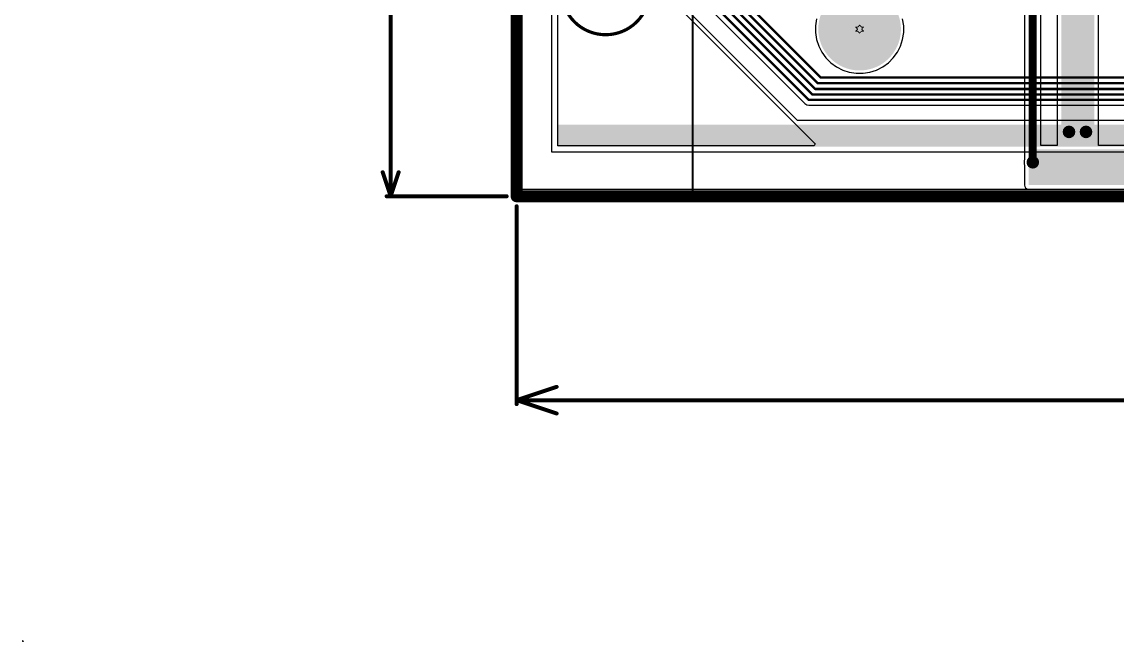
# Model space of a CAD drawing. Header units: inches. Extents: x -31 to 249, y -28 to 261.
# Drawn here: x -31.4 to 38.1, y -28.3 to 11.1 of the extents above; entities that cross this region are included whole.
import ezdxf

# ---------------------------------------------------------------- set-up
doc = ezdxf.new("R2010")
doc.units = ezdxf.units.IN
for name, color, linetype in [('Board Outline', 216, 'Continuous'), ('Bottom Layer', 5, 'Continuous'), ('Bottom Solder', 6, 'Continuous'), ('Dimension', 6, 'Continuous'), ('Drill Drawing', 1, 'Continuous'), ('Mechanical 5', 56, 'Continuous'), ('Multi-Layer', 9, 'Continuous'), ('Pad Holes', 156, 'Continuous'), ('Top Layer', 1, 'Continuous'), ('Top Overlay', 2, 'Continuous'), ('Top Solder', 216, 'Continuous'), ('Via Holes', 16, 'Continuous')]:
    doc.layers.add(name, color=color, linetype=linetype)

# ---------------------------------------------------------------- blocks, each defined once
blk = doc.blocks.new('1_1376430_8_40')
at = {"layer": 'Bottom Layer'}
h = blk.add_hatch(color=5, dxfattribs=at)
edge = h.paths.add_edge_path()
edge.add_arc((-45.75, -8.225), 2.625, 0, 360)
at = {"layer": 'Bottom Solder'}
h = blk.add_hatch(color=6, dxfattribs=at)
edge = h.paths.add_edge_path()
edge.add_arc((-45.75, -8.225), 2.625, 0, 360)
at = {"layer": 'Multi-Layer'}
h = blk.add_hatch(color=9, dxfattribs=at)
edge = h.paths.add_edge_path()
edge.add_arc((-45.75, -8.225), 2.625, 0, 360)
at = {"layer": 'Pad Holes'}
h = blk.add_hatch(color=7, dxfattribs=at)
edge = h.paths.add_edge_path()
edge.add_arc((-45.75, -8.225), 1.75, 0, 360)
at = {"layer": 'Top Layer'}
h = blk.add_hatch(color=1, dxfattribs=at)
edge = h.paths.add_edge_path()
edge.add_arc((-45.75, -8.225), 2.625, 0, 360)
at = {"layer": 'Top Solder'}
h = blk.add_hatch(color=216, dxfattribs=at)
edge = h.paths.add_edge_path()
edge.add_arc((-45.75, -8.225), 2.625, 0, 360)
at = {"layer": 'Top Overlay'}
for points in [[(-56.35, -18.833, 0.127, 0.127, 0), (-56.35, 10.397, 0.127, 0.127, 0)], [(-56.35, -18.833, 0.127, 0.127, 0), (-56.35, 10.397, 0.127, 0.127, 0)], [(-56.35, -18.833, 0.127, 0.127, 0), (56.35, -18.833, 0.127, 0.127, 0)], [(-56.35, -18.833, 0.127, 0.127, 0), (56.35, -18.833, 0.127, 0.127, 0)]]:
    blk.add_lwpolyline(points, format="xyseb", dxfattribs=at)
blk.add_lwpolyline([(-56.382, -18.833, 0.0635, 0.0635, 1), (-56.318, -18.833, 0.0635, 0.0635, 1)], format="xyseb", close=True, dxfattribs=at)
blk.add_lwpolyline([(-56.382, -18.833, 0.0635, 0.0635, 1), (-56.318, -18.833, 0.0635, 0.0635, 1)], format="xyseb", close=True, dxfattribs=at)
blk.add_lwpolyline([(-56.382, -18.833, 0.0635, 0.0635, 1), (-56.318, -18.833, 0.0635, 0.0635, 1)], format="xyseb", close=True, dxfattribs=at)
blk.add_lwpolyline([(-56.382, -18.833, 0.0635, 0.0635, 1), (-56.318, -18.833, 0.0635, 0.0635, 1)], format="xyseb", close=True, dxfattribs=at)

msp = doc.modelspace()

# ---------------------------------------------------------------- hatches: boundary and pattern name
at = {"layer": 'Bottom Layer'}
msp.add_hatch(color=5, dxfattribs=at).paths.add_polyline_path([(2.592, 3.155), (125.73, 3.155), (125.73, 4.558), (2.592, 4.558)])
h = msp.add_hatch(color=5, dxfattribs=at)
edge = h.paths.add_edge_path()
edge.add_arc((35.084, 4.089), 0.3, 0, 360)
h = msp.add_hatch(color=5, dxfattribs=at)
edge = h.paths.add_edge_path()
edge.add_arc((36.163, 4.089), 0.3, 0, 360)
h = msp.add_hatch(color=5, dxfattribs=at)
edge = h.paths.add_edge_path()
edge.add_arc((32.785, 2.159), 0.3, 0, 360)
at = {"layer": 'Bottom Solder'}
h = msp.add_hatch(color=6, dxfattribs=at)
edge = h.paths.add_edge_path()
edge.add_arc((35.084, 4.089), 0.402, 0, 360)
h = msp.add_hatch(color=6, dxfattribs=at)
edge = h.paths.add_edge_path()
edge.add_arc((36.163, 4.089), 0.402, 0, 360)
h = msp.add_hatch(color=6, dxfattribs=at)
edge = h.paths.add_edge_path()
edge.add_arc((32.785, 2.159), 0.402, 0, 360)
at = {"layer": 'Top Layer'}
for points in [[(34.595, 3.231), (36.703, 3.231), (36.703, 14.224), (34.595, 14.224)], [(32.512, 0.711), (98.683, 0.711), (98.683, 2.972), (32.512, 2.972)]]:
    msp.add_hatch(color=1, dxfattribs=at).paths.add_polyline_path(points)
h = msp.add_hatch(color=1, dxfattribs=at)
edge = h.paths.add_edge_path()
edge.add_arc((35.084, 4.089), 0.3, 0, 360)
h = msp.add_hatch(color=1, dxfattribs=at)
edge = h.paths.add_edge_path()
edge.add_arc((36.163, 4.089), 0.3, 0, 360)
h = msp.add_hatch(color=1, dxfattribs=at)
edge = h.paths.add_edge_path()
edge.add_arc((32.785, 2.159), 0.3, 0, 360)
at = {"layer": 'Top Solder'}
h = msp.add_hatch(color=216, dxfattribs=at)
edge = h.paths.add_edge_path()
edge.add_arc((35.084, 4.089), 0.402, 0, 360)
h = msp.add_hatch(color=216, dxfattribs=at)
edge = h.paths.add_edge_path()
edge.add_arc((36.163, 4.089), 0.402, 0, 360)
h = msp.add_hatch(color=216, dxfattribs=at)
edge = h.paths.add_edge_path()
edge.add_arc((32.785, 2.159), 0.402, 0, 360)
at = {"layer": 'Via Holes'}
h = msp.add_hatch(color=7, dxfattribs=at)
edge = h.paths.add_edge_path()
edge.add_arc((35.084, 4.089), 0.15, 0, 360)
h = msp.add_hatch(color=7, dxfattribs=at)
edge = h.paths.add_edge_path()
edge.add_arc((36.163, 4.089), 0.15, 0, 360)
h = msp.add_hatch(color=7, dxfattribs=at)
edge = h.paths.add_edge_path()
edge.add_arc((32.785, 2.159), 0.15, 0, 360)

# ---------------------------------------------------------------- linework, layer by layer
at = {"layer": 'Board Outline'}
for points in [[(0, 88.705, 0.762, 0.762, 0), (0, 0, 0.762, 0.762, 0)], [(0, 0, 0.762, 0.762, 0), (135, 0, 0.762, 0.762, 0)]]:
    msp.add_lwpolyline(points, format="xyseb", dxfattribs=at)
msp.add_lwpolyline([(-0.19, 0, 0.381, 0.381, 1), (0.191, 0, 0.381, 0.381, 1)], format="xyseb", close=True, dxfattribs=at)
msp.add_lwpolyline([(-0.19, 0, 0.381, 0.381, 1), (0.191, 0, 0.381, 0.381, 1)], format="xyseb", close=True, dxfattribs=at)
at = {"layer": 'Bottom Layer'}
for p, q in [((0.259, 0.432), (0.259, 88.446)), ((2.21, 86.538), (2.21, 2.819)), ((2.624, 3.2), (2.624, 86.157)), ((17.85, 4.817), (5.263, 17.405)), ((6.47, 17.728), (18.315, 5.884)), ((5.004, 17.297), (18.96, 3.341)), ((18.315, 5.884), (18.424, 5.811)), ((18.424, 5.811), (18.553, 5.785)), ((18.553, 5.785), (97.44, 5.785)), ((125.73, 4.817), (17.85, 4.817)), ((2.21, 2.819), (95.377, 2.819)), ((18.902, 3.2), (2.624, 3.2)), ((18.96, 3.341), (18.902, 3.2)), ((95.377, 0.432), (0.259, 0.432))]:
    msp.add_line(p, q, dxfattribs=at)
for points in [[(7.12, 18.124, 0.152, 0.152, 0), (18.775, 6.469, 0.152, 0.152, 0)], [(7.554, 18.216, 0.152, 0.152, 0), (18.954, 6.816, 0.152, 0.152, 0)], [(7.979, 18.331, 0.152, 0.152, 0), (19.128, 7.182, 0.152, 0.152, 0)], [(8.398, 18.454, 0.152, 0.152, 0), (19.299, 7.553, 0.152, 0.152, 0)], [(6.708, 17.966, 0.152, 0.152, 0), (18.553, 6.122, 0.152, 0.152, 0)], [(19.128, 7.182, 0.152, 0.152, 0), (95.624, 7.182, 0.152, 0.152, 0)], [(19.299, 7.553, 0.152, 0.152, 0), (83.854, 7.553, 0.152, 0.152, 0)], [(18.775, 6.469, 0.152, 0.152, 0), (96.908, 6.469, 0.152, 0.152, 0)], [(18.954, 6.816, 0.152, 0.152, 0), (96.339, 6.816, 0.152, 0.152, 0)], [(18.553, 6.122, 0.152, 0.152, 0), (97.44, 6.122, 0.152, 0.152, 0)]]:
    msp.add_lwpolyline(points, format="xyseb", dxfattribs=at)
for points in [[(19.09, 7.182, 0.0762, 0.0762, 1), (19.167, 7.182, 0.0762, 0.0762, 1)], [(19.09, 7.182, 0.0762, 0.0762, 1), (19.167, 7.182, 0.0762, 0.0762, 1)], [(19.261, 7.553, 0.0762, 0.0762, 1), (19.337, 7.553, 0.0762, 0.0762, 1)], [(19.261, 7.553, 0.0762, 0.0762, 1), (19.337, 7.553, 0.0762, 0.0762, 1)], [(18.737, 6.469, 0.0762, 0.0762, 1), (18.813, 6.469, 0.0762, 0.0762, 1)], [(18.737, 6.469, 0.0762, 0.0762, 1), (18.813, 6.469, 0.0762, 0.0762, 1)], [(18.916, 6.816, 0.0762, 0.0762, 1), (18.992, 6.816, 0.0762, 0.0762, 1)], [(18.916, 6.816, 0.0762, 0.0762, 1), (18.992, 6.816, 0.0762, 0.0762, 1)], [(18.514, 6.122, 0.0762, 0.0762, 1), (18.591, 6.122, 0.0762, 0.0762, 1)], [(18.514, 6.122, 0.0762, 0.0762, 1), (18.591, 6.122, 0.0762, 0.0762, 1)]]:
    msp.add_lwpolyline(points, format="xyseb", close=True, dxfattribs=at)
at = {"layer": 'Dimension'}
for points in [[(-8.001, 0, 0.254, 0.254, 0), (-8.001, 35.296, 0.254, 0.254, 0)], [(-8.509, 1.524, 0.254, 0.254, 0), (-8.001, 0, 0.254, 0.254, 0)], [(-8.001, 0, 0.254, 0.254, 0), (-7.493, 1.524, 0.254, 0.254, 0)], [(-8.255, 0, 0.254, 0.254, 0), (-0.635, 0, 0.254, 0.254, 0)], [(0, -13.208, 0.254, 0.254, 0), (0, -0.635, 0.254, 0.254, 0)], [(0, -12.954, 0.254, 0.254, 0), (2.54, -12.107, 0.254, 0.254, 0)], [(0, -12.954, 0.254, 0.254, 0), (2.54, -13.801, 0.254, 0.254, 0)], [(0, -12.954, 0.254, 0.254, 0), (57.174, -12.954, 0.254, 0.254, 0)]]:
    msp.add_lwpolyline(points, format="xyseb", dxfattribs=at)
for points in [[(8.451, 13.063, 0.203, 0.203, 1), (2.851, 13.063, 0.203, 0.203, 1)], [(-8.572, 1.524, 0.127, 0.127, 1), (-8.445, 1.524, 0.127, 0.127, 1)], [(-7.556, 1.524, 0.127, 0.127, 1), (-7.429, 1.524, 0.127, 0.127, 1)], [(-8.318, 0, 0.127, 0.127, 1), (-8.191, 0, 0.127, 0.127, 1)], [(-8.064, 0, 0.127, 0.127, 1), (-7.937, 0, 0.127, 0.127, 1)], [(-8.064, 0, 0.127, 0.127, 1), (-7.937, 0, 0.127, 0.127, 1)], [(-8.064, 0, 0.127, 0.127, 1), (-7.937, 0, 0.127, 0.127, 1)], [(-0.698, 0, 0.127, 0.127, 1), (-0.571, 0, 0.127, 0.127, 1)], [(-0.063, -0.635, 0.127, 0.127, 1), (0.064, -0.635, 0.127, 0.127, 1)], [(2.477, -12.107, 0.127, 0.127, 1), (2.604, -12.107, 0.127, 0.127, 1)], [(-0.063, -12.954, 0.127, 0.127, 1), (0.064, -12.954, 0.127, 0.127, 1)], [(-0.063, -12.954, 0.127, 0.127, 1), (0.064, -12.954, 0.127, 0.127, 1)], [(-0.063, -12.954, 0.127, 0.127, 1), (0.064, -12.954, 0.127, 0.127, 1)], [(-0.063, -13.208, 0.127, 0.127, 1), (0.064, -13.208, 0.127, 0.127, 1)], [(2.477, -13.801, 0.127, 0.127, 1), (2.604, -13.801, 0.127, 0.127, 1)]]:
    msp.add_lwpolyline(points, format="xyseb", close=True, dxfattribs=at)
at = {"layer": 'Drill Drawing'}
for points in [[(21.531, 10.744, 0.0508, 0.0508, 0), (21.658, 10.617, 0.0508, 0.0508, 0)], [(21.531, 10.744, 0.0508, 0.0508, 0), (21.658, 10.744, 0.0508, 0.0508, 0)], [(21.531, 10.49, 0.0508, 0.0508, 0), (21.658, 10.617, 0.0508, 0.0508, 0)], [(21.531, 10.49, 0.0508, 0.0508, 0), (21.658, 10.49, 0.0508, 0.0508, 0)], [(21.658, 10.744, 0.0508, 0.0508, 0), (21.785, 10.871, 0.0508, 0.0508, 0)], [(21.658, 10.49, 0.0508, 0.0508, 0), (21.785, 10.363, 0.0508, 0.0508, 0)], [(21.785, 10.871, 0.0508, 0.0508, 0), (21.912, 10.744, 0.0508, 0.0508, 0)], [(21.785, 10.363, 0.0508, 0.0508, 0), (21.912, 10.49, 0.0508, 0.0508, 0)], [(21.912, 10.744, 0.0508, 0.0508, 0), (22.039, 10.744, 0.0508, 0.0508, 0)], [(21.912, 10.617, 0.0508, 0.0508, 0), (22.039, 10.744, 0.0508, 0.0508, 0)], [(21.912, 10.617, 0.0508, 0.0508, 0), (22.039, 10.49, 0.0508, 0.0508, 0)], [(21.912, 10.49, 0.0508, 0.0508, 0), (22.039, 10.49, 0.0508, 0.0508, 0)], [(34.83, 4.089, 0.0508, 0.0508, 0), (35.084, 4.343, 0.0508, 0.0508, 0)], [(35.084, 4.343, 0.0508, 0.0508, 0), (35.338, 4.089, 0.0508, 0.0508, 0)], [(35.909, 4.089, 0.0508, 0.0508, 0), (36.163, 4.343, 0.0508, 0.0508, 0)], [(36.163, 4.343, 0.0508, 0.0508, 0), (36.417, 4.089, 0.0508, 0.0508, 0)], [(34.83, 4.089, 0.0508, 0.0508, 0), (35.084, 3.835, 0.0508, 0.0508, 0)], [(35.084, 3.835, 0.0508, 0.0508, 0), (35.338, 4.089, 0.0508, 0.0508, 0)], [(35.909, 4.089, 0.0508, 0.0508, 0), (36.163, 3.835, 0.0508, 0.0508, 0)], [(36.163, 3.835, 0.0508, 0.0508, 0), (36.417, 4.089, 0.0508, 0.0508, 0)], [(32.531, 2.159, 0.0508, 0.0508, 0), (32.785, 2.413, 0.0508, 0.0508, 0)], [(32.531, 2.159, 0.0508, 0.0508, 0), (32.785, 1.905, 0.0508, 0.0508, 0)], [(32.785, 2.413, 0.0508, 0.0508, 0), (33.039, 2.159, 0.0508, 0.0508, 0)], [(32.785, 1.905, 0.0508, 0.0508, 0), (33.039, 2.159, 0.0508, 0.0508, 0)]]:
    msp.add_lwpolyline(points, format="xyseb", dxfattribs=at)
for points in [[(21.518, 10.744, 0.0254, 0.0254, 1), (21.544, 10.744, 0.0254, 0.0254, 1)], [(21.518, 10.744, 0.0254, 0.0254, 1), (21.544, 10.744, 0.0254, 0.0254, 1)], [(21.518, 10.49, 0.0254, 0.0254, 1), (21.544, 10.49, 0.0254, 0.0254, 1)], [(21.518, 10.49, 0.0254, 0.0254, 1), (21.544, 10.49, 0.0254, 0.0254, 1)], [(21.645, 10.744, 0.0254, 0.0254, 1), (21.671, 10.744, 0.0254, 0.0254, 1)], [(21.645, 10.744, 0.0254, 0.0254, 1), (21.671, 10.744, 0.0254, 0.0254, 1)], [(21.645, 10.617, 0.0254, 0.0254, 1), (21.671, 10.617, 0.0254, 0.0254, 1)], [(21.645, 10.617, 0.0254, 0.0254, 1), (21.671, 10.617, 0.0254, 0.0254, 1)], [(21.645, 10.49, 0.0254, 0.0254, 1), (21.671, 10.49, 0.0254, 0.0254, 1)], [(21.645, 10.49, 0.0254, 0.0254, 1), (21.671, 10.49, 0.0254, 0.0254, 1)], [(21.772, 10.871, 0.0254, 0.0254, 1), (21.798, 10.871, 0.0254, 0.0254, 1)], [(21.772, 10.871, 0.0254, 0.0254, 1), (21.798, 10.871, 0.0254, 0.0254, 1)], [(21.899, 10.744, 0.0254, 0.0254, 1), (21.925, 10.744, 0.0254, 0.0254, 1)], [(21.899, 10.744, 0.0254, 0.0254, 1), (21.925, 10.744, 0.0254, 0.0254, 1)], [(21.899, 10.617, 0.0254, 0.0254, 1), (21.925, 10.617, 0.0254, 0.0254, 1)], [(21.899, 10.617, 0.0254, 0.0254, 1), (21.925, 10.617, 0.0254, 0.0254, 1)], [(21.899, 10.49, 0.0254, 0.0254, 1), (21.925, 10.49, 0.0254, 0.0254, 1)], [(21.899, 10.49, 0.0254, 0.0254, 1), (21.925, 10.49, 0.0254, 0.0254, 1)], [(22.026, 10.744, 0.0254, 0.0254, 1), (22.052, 10.744, 0.0254, 0.0254, 1)], [(22.026, 10.744, 0.0254, 0.0254, 1), (22.052, 10.744, 0.0254, 0.0254, 1)], [(22.026, 10.49, 0.0254, 0.0254, 1), (22.052, 10.49, 0.0254, 0.0254, 1)], [(22.026, 10.49, 0.0254, 0.0254, 1), (22.052, 10.49, 0.0254, 0.0254, 1)], [(21.772, 10.363, 0.0254, 0.0254, 1), (21.798, 10.363, 0.0254, 0.0254, 1)], [(21.772, 10.363, 0.0254, 0.0254, 1), (21.798, 10.363, 0.0254, 0.0254, 1)], [(35.071, 4.343, 0.0254, 0.0254, 1), (35.097, 4.343, 0.0254, 0.0254, 1)], [(35.071, 4.343, 0.0254, 0.0254, 1), (35.097, 4.343, 0.0254, 0.0254, 1)], [(36.15, 4.343, 0.0254, 0.0254, 1), (36.175, 4.343, 0.0254, 0.0254, 1)], [(36.15, 4.343, 0.0254, 0.0254, 1), (36.175, 4.343, 0.0254, 0.0254, 1)], [(34.817, 4.089, 0.0254, 0.0254, 1), (34.843, 4.089, 0.0254, 0.0254, 1)], [(34.817, 4.089, 0.0254, 0.0254, 1), (34.843, 4.089, 0.0254, 0.0254, 1)], [(35.071, 3.835, 0.0254, 0.0254, 1), (35.097, 3.835, 0.0254, 0.0254, 1)], [(35.071, 3.835, 0.0254, 0.0254, 1), (35.097, 3.835, 0.0254, 0.0254, 1)], [(35.325, 4.089, 0.0254, 0.0254, 1), (35.351, 4.089, 0.0254, 0.0254, 1)], [(35.325, 4.089, 0.0254, 0.0254, 1), (35.351, 4.089, 0.0254, 0.0254, 1)], [(35.896, 4.089, 0.0254, 0.0254, 1), (35.921, 4.089, 0.0254, 0.0254, 1)], [(35.896, 4.089, 0.0254, 0.0254, 1), (35.921, 4.089, 0.0254, 0.0254, 1)], [(36.15, 3.835, 0.0254, 0.0254, 1), (36.175, 3.835, 0.0254, 0.0254, 1)], [(36.15, 3.835, 0.0254, 0.0254, 1), (36.175, 3.835, 0.0254, 0.0254, 1)], [(36.404, 4.089, 0.0254, 0.0254, 1), (36.429, 4.089, 0.0254, 0.0254, 1)], [(36.404, 4.089, 0.0254, 0.0254, 1), (36.429, 4.089, 0.0254, 0.0254, 1)], [(32.518, 2.159, 0.0254, 0.0254, 1), (32.544, 2.159, 0.0254, 0.0254, 1)], [(32.518, 2.159, 0.0254, 0.0254, 1), (32.544, 2.159, 0.0254, 0.0254, 1)], [(32.772, 2.413, 0.0254, 0.0254, 1), (32.798, 2.413, 0.0254, 0.0254, 1)], [(32.772, 2.413, 0.0254, 0.0254, 1), (32.798, 2.413, 0.0254, 0.0254, 1)], [(33.026, 2.159, 0.0254, 0.0254, 1), (33.052, 2.159, 0.0254, 0.0254, 1)], [(33.026, 2.159, 0.0254, 0.0254, 1), (33.052, 2.159, 0.0254, 0.0254, 1)], [(32.772, 1.905, 0.0254, 0.0254, 1), (32.798, 1.905, 0.0254, 0.0254, 1)], [(32.772, 1.905, 0.0254, 0.0254, 1), (32.798, 1.905, 0.0254, 0.0254, 1)]]:
    msp.add_lwpolyline(points, format="xyseb", close=True, dxfattribs=at)
at = {"layer": 'Mechanical 5'}
for points in [[(-31.359, -28.292, 0.0635, 0.0635, -1), (-31.359, -28.228, 0.0635, 0.0635, 0)], [(-31.327, -28.26, 0.0635, 0.0635, -1), (-31.39, -28.26, 0.0635, 0.0635, 0)]]:
    msp.add_lwpolyline(points, format="xyseb", dxfattribs=at)
for points in [[(-31.406, -28.26, 0.0318, 0.0318, 1), (-31.374, -28.26, 0.0318, 0.0318, 1)], [(-31.375, -28.228, 0.0318, 0.0318, 1), (-31.343, -28.228, 0.0318, 0.0318, 1)], [(-31.375, -28.292, 0.0318, 0.0318, 1), (-31.343, -28.292, 0.0318, 0.0318, 1)], [(-31.343, -28.26, 0.0318, 0.0318, 1), (-31.311, -28.26, 0.0318, 0.0318, 1)]]:
    msp.add_lwpolyline(points, format="xyseb", close=True, dxfattribs=at)
at = {"layer": 'Top Layer'}
for p, q in [((0.259, 0.259), (0.259, 88.446)), ((32.267, 16.506), (32.267, 3.042)), ((33.303, 3.231), (33.303, 16.506)), ((34.336, 14.224), (34.336, 3.231)), ((36.962, 3.231), (36.962, 14.224)), ((19.051, 11.273), (18.982, 10.837)), ((24.588, 10.837), (24.519, 11.273)), ((18.982, 10.837), (18.982, 10.396)), ((24.588, 10.396), (24.588, 10.837)), ((18.982, 10.396), (19.051, 9.96)), ((19.051, 9.96), (19.187, 9.541)), ((24.382, 9.541), (24.519, 9.96)), ((24.519, 9.96), (24.588, 10.396)), ((19.187, 9.541), (19.388, 9.148)), ((19.388, 9.148), (19.647, 8.791)), ((23.923, 8.791), (24.182, 9.148)), ((24.182, 9.148), (24.382, 9.541)), ((19.647, 8.791), (19.959, 8.479)), ((19.959, 8.479), (20.316, 8.219)), ((23.254, 8.219), (23.611, 8.479)), ((23.611, 8.479), (23.923, 8.791)), ((20.316, 8.219), (20.709, 8.019)), ((20.709, 8.019), (21.129, 7.883)), ((21.129, 7.883), (21.564, 7.814)), ((21.564, 7.814), (22.005, 7.814)), ((22.005, 7.814), (22.441, 7.883)), ((22.441, 7.883), (22.861, 8.019)), ((22.861, 8.019), (23.254, 8.219)), ((32.267, 3.042), (32.253, 2.972)), ((32.253, 2.972), (32.253, 2.323)), ((34.336, 3.231), (33.303, 3.231)), ((60.567, 3.231), (36.962, 3.231)), ((32.253, 2.323), (32.231, 2.269)), ((32.231, 2.269), (32.231, 2.049)), ((32.231, 2.049), (32.253, 1.995)), ((32.253, 1.995), (32.253, 0.711)), ((32.253, 0.711), (32.273, 0.612)), ((134.741, 0.259), (0.259, 0.259)), ((32.273, 0.612), (32.329, 0.528)), ((32.329, 0.528), (32.413, 0.472)), ((32.413, 0.472), (32.512, 0.452)), ((32.512, 0.452), (103.59, 0.452))]:
    msp.add_line(p, q, dxfattribs=at)
msp.add_lwpolyline([(32.785, 2.159, 0.508, 0.508, 0), (32.785, 17.567, 0.508, 0.508, 0)], format="xyseb", dxfattribs=at)
msp.add_lwpolyline([(32.658, 2.159, 0.254, 0.254, 1), (32.912, 2.159, 0.254, 0.254, 1)], format="xyseb", close=True, dxfattribs=at)

# ---------------------------------------------------------------- block references
msp.add_blockref('1_1376430_8_40', (67.535, 18.842))

doc.saveas('drawing.dxf')
